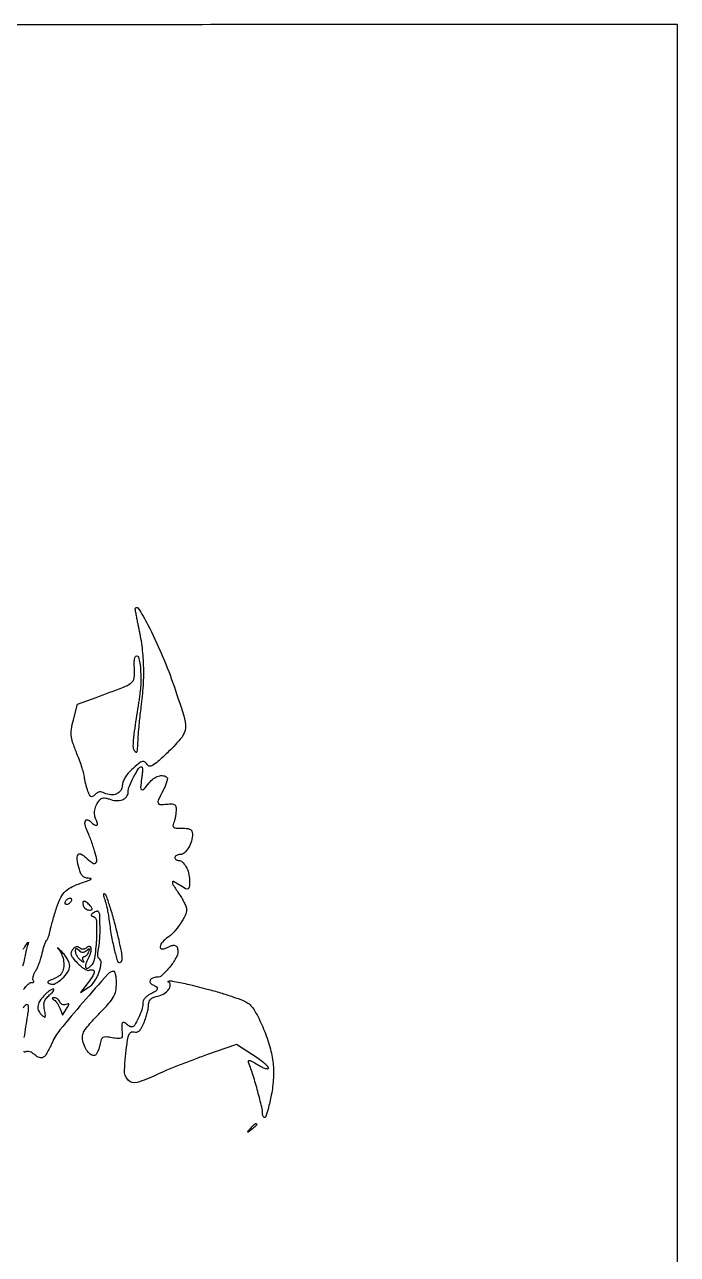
# Model space of a CAD drawing. Extents: x 0 to 848, y 0 to 1200.
# Drawn here: x 624.5 to 848, y 779.2 to 1200 of the extents above; entities that cross this region are included whole.
import ezdxf

# ---------------------------------------------------------------- set-up
doc = ezdxf.new("R2010")
doc.units = 0

msp = doc.modelspace()

# ---------------------------------------------------------------- linework, layer by layer
for points in [[(566.821126, 1139.97925, -0.000003), (566.831352, 1129.659375, -0.000009), (566.842867, 1117.750456, -0.000006), (566.855748, 1104, 0.000253)], [(847.994877, 677.756538), (848, 1200.013076), (704.81399, 1199.993189, 0.000224), (616.243787, 1199.941162, 0.002765)], [(624.20775, 869.843238, -0.031496), (625.320292, 871.163842, -0.032331), (626.31868, 872.081135, -0.229475), (626.941601, 872.225223, 0.073164), (627.358961, 872.192704, 0.206936), (627.613168, 872.323893, 0.227673), (627.677139, 872.586955, 0.086316), (627.53277, 872.946978, -0.153166), (627.395102, 873.48702, -0.048324), (627.521796, 874.320012, -0.043098), (627.853293, 875.27641, -0.03625), (628.360279, 876.221754, 0.035132), (628.964839, 877.343023, 0.016746), (629.589309, 878.85889, 0.016508), (630.138676, 880.49326, 0.022533), (630.517312, 882, -0.015227), (630.851128, 883.415546, -0.016343), (631.263738, 884.774749, -0.016084), (631.692232, 885.914608, -0.070931), (632.056214, 886.531061, 0.060633), (632.40462, 887.09442, 0.020694), (632.771916, 887.984499, 0.020224), (633.099959, 889.010199, 0.021984), (633.333759, 890.031061, -0.018281), (633.620107, 891.325335, -0.005115), (634.162118, 893.326344, -0.005152), (634.822134, 895.578688, -0.005399), (635.518596, 897.782024, -0.035884), (636.948865, 901.274539, -0.090045), (638.586514, 903.473924, -0.082025), (640.989563, 905.074124, -0.026274), (645, 906.635411, 0.006645), (646.742201, 907.236066, 0.108592), (647.261889, 907.563067, 0.605281), (647.193413, 907.7878, 0.034835), (646.278592, 907.895147, -0.085), (645.195449, 908.133674, -0.110393), (644.362595, 908.711127, -0.085926), (643.716251, 909.712388, -0.035027), (643.186537, 911.25, -0.026885), (642.531246, 914.355042, -0.17409), (642.829389, 915.901176, -0.390626), (643.796012, 916.190449, -0.075184), (645.442257, 915.054247, 0.027512), (647.752697, 913.111432, 0.327312), (648.854414, 913.098733, 0.294839), (649.282186, 914.181508, 0.024576), (648.510681, 917.25, 0.007866), (647.922461, 919.078776, 0.006014), (647.223734, 921.060616, 0.006085), (646.524355, 922.901044, 0.014258), (645.946108, 924.254226, -0.046408), (645.246733, 926.233838, -0.165519), (645.354226, 927.554549, -0.388269), (646.0847, 927.881473, -0.116905), (647.216667, 927.183333, 0.043375), (648.44282, 926.153273, 0.255281), (649.248579, 926.062549, 0.375116), (649.539915, 926.642837, 0.059806), (649.03877, 927.927558, -0.091142), (648.548941, 929.458737, -0.075754), (648.588986, 931.170728, -0.06805), (649.161621, 932.955342, -0.052689), (650.232696, 934.695798, -0.107203), (650.785533, 935.161693, -0.097686), (651.500513, 935.376546, -0.076243), (652.392405, 935.327418, -0.039046), (653.47014, 935.011353, 0.071431), (655.878478, 934.471028, 0.106416), (658.011044, 934.758411, 0.139608), (659.455942, 935.797391, 0.168625), (660.003738, 937.366631, -0.098112), (660.411657, 939.406712, -0.024368), (661.874722, 942.501008, -0.018401), (663.580692, 945.431422, -0.257153), (664.61311, 946, -0.38712), (664.833098, 945.799652, -0.02317), (664.87899, 944.825, -0.025088), (664.815095, 943.533819, -0.014739), (664.615991, 942, 0.013215), (664.212574, 938.964752, 0.294862), (664.594711, 938.208278, 0.356482), (665.353821, 938.327136, 0.016023), (667.17866, 940.5, -0.066785), (668.688077, 941.966292, -0.085127), (670.41748, 942.839747, -0.105344), (672.045479, 942.983266, -0.167391), (673.290488, 942.376178, -0.248395), (673.428971, 941.926054, -0.02551), (673.156148, 940.80868, -0.027076), (672.66169, 939.431164, -0.018247), (671.957155, 937.916017, 0.006621), (670.306818, 934.572439, 0.180768), (670.222268, 933.609585, 0.336725), (670.821062, 933.153331, 0.019864), (673.25, 933.246194, -0.02121), (675.104901, 933.312113, -0.154245), (675.942252, 933.041144, -0.207832), (676.338185, 932.383496, -0.042775), (676.402696, 931, -0.023154), (676.310013, 929.914817, -0.01687), (676.110818, 928.720312, -0.017111), (675.844295, 927.59818, -0.035552), (675.545707, 926.75, 0.08213), (675.317347, 925.839216, 0.282546), (675.581103, 925.318639, 0.124073), (676.415407, 925.056702, 0.014333), (678.393011, 925, -0.021401), (680.26961, 924.919639, -0.103025), (681.288263, 924.614641, -0.176305), (681.814368, 924.021447, -0.094406), (682, 923.047053, -0.070631), (681.656228, 920.625609, -0.0629), (680.647719, 918.290484, -0.070709), (679.269765, 916.567217, -0.191051), (677.839485, 916, 0.052396), (677.135692, 915.926045, 0.072262), (676.540349, 915.70625, 0.092195), (676.140417, 915.381641, 0.178128), (676, 915, 0.113217), (676.087499, 914.618535, 0.100251), (676.334804, 914.29375, 0.094072), (676.704545, 914.075826, 0.086463), (677.139757, 914, -0.186326), (678.510741, 913.470726, -0.07967), (679.758535, 911.911617, -0.06671), (680.648773, 909.700174, -0.059997), (680.968197, 907.25, -0.016482), (680.912453, 904.845168, -0.276224), (680.483508, 904.211601, -0.245439), (679.679949, 904.247558, -0.013491), (677.464817, 905.61501, 0.0213), (675.554214, 906.753661, 0.571437), (675.142474, 906.504916, 0.141444), (675.438585, 905.519765, 0.005806), (677.5, 902.404862, -0.017138), (678.45703, 900.884998, -0.019443), (679.265625, 899.36467, -0.019024), (679.848188, 898.031181, -0.093733), (680, 897.228487, -0.117698), (679.507091, 895.163538, -0.031381), (677.781527, 892.227744, -0.032656), (675.596423, 889.40881, -0.066614), (673.482389, 887.580418, 0.06627), (671.699547, 886.0406, 0.144903), (670.940801, 884.421616, 0.424752), (671.499344, 883.691243, 0.152671), (672.934259, 883.964816, -0.03389), (674.843594, 884.825828, -0.151464), (676.0552, 884.892832, -0.244535), (676.754402, 884.273304, -0.091778), (677, 882.946571, -0.132261), (676.368209, 880.599928, -0.037779), (674.215805, 877.463968, -0.036068), (671.678176, 874.735315, -0.189608), (669.809017, 874.000029, 0.093331), (668.385021, 873.731861, 0.1807), (667.533396, 872.970024, 0.272212), (667.576236, 872.079974, 0.15747), (668.436618, 871.385948, -0.07396), (669.64105, 870.705808, -0.307554), (669.884293, 869.952525, -0.184367), (669.255265, 869.123431, -0.032409), (667.5, 868.181954, 0.055957), (666.487982, 867.576249, 0.064592), (665.689269, 866.785912, 0.070867), (665.175886, 865.889616, 0.094951), (665, 864.971779, -0.081991), (664.654183, 862.877075, -0.030062), (663.51716, 860.089875, -0.023816), (662.144786, 857.548018, -0.262841), (661.17432, 857, -0.104761), (660.795612, 857.080228, -0.032165), (660.274956, 857.3525, -0.030614), (659.716311, 857.740746, -0.029218), (659.2, 858.2, 0.144739), (658.443615, 858.611172, 0.379873), (657.948618, 858.330617, 0.095047), (657.776351, 857.104307, 0.014135), (657.972274, 854.60497, -0.0805), (657.919259, 853.62699, -0.252968), (657.504595, 853.144898, -0.117974), (656.590932, 853.025406, -0.014015), (654.551035, 853.298005, 0.018662), (652.357165, 853.570456, 0.150965), (651.3777, 853.358172, 0.185953), (650.794029, 852.650965, 0.031232), (650.334445, 850.922226, -0.025151), (650.036449, 849.743813, -0.028703), (649.631805, 848.65349, -0.029714), (649.18662, 847.781768, -0.122011), (648.774877, 847.360866, -0.256959), (647.674224, 847.305193, -0.098666), (646.412684, 848.262615, -0.07025), (645.250433, 850.018768, -0.05104), (644.462638, 852.229117, -0.097888), (644.384409, 853.957577, -0.097592), (644.969353, 855.587851, -0.048543), (646.502206, 857.663604, -0.00801), (649.896833, 861.314047, 0.009097), (653.387969, 865.084678, 0.050813), (655.002174, 867.31169, 0.082808), (655.751928, 869.301044, 0.048834), (656, 871.834931, 0.021106), (655.932584, 873.431305, 0.033979), (655.726051, 874.776511, 0.037388), (655.429645, 875.751903, 0.309621), (655.067406, 876, 0.21442), (653.032755, 875.085411, 0.003419), (644.507846, 865.347404, 0.007218), (636.641649, 855.966487, 0.066822), (633.87947, 851.460427, -0.018755), (632.214439, 848.048264, -0.122235), (630.944539, 846.642726, -0.245331), (629.629383, 846.495301, -0.091765), (628, 847.5, 0.050121), (627.189691, 848.097543, 0.059313), (626.319851, 848.482612, 0.069079), (625.518975, 848.612129, 0.144995), (624.916073, 848.44813, -0.486213), (624.296137, 848.675507, -0.092658)], [(624.034127, 883.567292, 0.011353), (624.797889, 884.621019, -0.001459), (625.688012, 885.901659, -0.293589), (625.825004, 885.957865, -0.44986), (625.885027, 885.85853, -0.001885), (625.45627, 884.5, 0.014051), (625.193012, 883.589227, 0.008554), (624.930875, 882.5, 0.00857), (624.707801, 881.410313, 0.014981), (624.565725, 880.5, -0.072338), (623.831286, 877.838938, -0.017691)], [(624.449714, 853.350823, -0.002475), (625.607229, 860.903083, 0.0103), (625.905082, 863.072626, 0.064177), (625.891265, 864.192107, 0.25747), (625.592985, 864.588975, 0.248924), (625.090519, 864.555944, 0.118125), (624.005763, 863.463923, 0.044842)]]:
    msp.add_lwpolyline(points, format="xyb")
for points in [[(675.204302, 975, -0.00617), (679.053064, 963.49843, -0.092204), (679.585945, 959.314713, -0.159477), (678.320404, 956.085349, -0.028167), (673.843878, 951.242409, -0.007667), (670.614427, 948.215455, -0.039326), (668.674385, 946.712582, -0.097639), (667.450204, 946.215342, -0.32357), (666.70597, 946.56092, 0.090745), (665.831254, 947.618163, 0.246415), (664.910163, 947.819691, 0.106171), (663.646186, 947.162686, 0.012311), (661.222861, 945.056371, 0.032564), (659.908291, 943.688537, 0.040271), (658.88188, 942.250622, 0.045404), (658.216167, 940.867886, 0.089727), (658, 939.673002, -0.149577), (657.464643, 937.923468, -0.143534), (656.034629, 936.738962, -0.124934), (654.017867, 936.417489, -0.100559), (651.907773, 937.049359, 0.062205), (651.014766, 937.392795, 0.101651), (650.207238, 937.425349, 0.099177), (649.438459, 937.135958, 0.056978), (648.660448, 936.517591, -0.05133), (647.803861, 935.820886, -0.296083), (647.247519, 935.81836, -0.153233), (646.765091, 936.396355, -0.013999), (646.091002, 938.168797, -0.012643), (645.673373, 939.471905, -0.012504), (645.320482, 940.799239, -0.012454), (645.069906, 941.975216, -0.046291), (645, 942.728668, 0.071595), (644.873835, 943.605248, 0.007413), (644.25463, 945.601894, 0.009098), (643.43427, 947.968042, 0.007157), (642.462569, 950.501468, -0.011387), (640.995789, 954.42461, -0.058256), (640.492073, 956.69172, -0.06845), (640.566289, 958.846172, -0.019256), (641.267924, 962.144066), (642.61071, 967.444085), (649.055355, 969.796663, 0.003325), (658.391932, 973.27545, 0.069187), (661.003465, 974.707114, 0.196791), (662.036871, 976.421135, 0.058394), (662.153258, 979.540922, -0.018277), (662.072753, 981.419982, -0.043037), (662.184467, 982.817762, -0.065362), (662.458836, 983.716445, -0.294047), (662.899306, 984, -0.331108), (663.556566, 983.511159, -0.036183), (663.992495, 981.556932, -0.028411), (664.25948, 978.609498, -0.010943), (664.307332, 974.5, -0.019887), (664.254215, 973.438792, -0.005394), (664.08538, 971.765625, -0.00545), (663.852414, 969.869532, -0.005635), (663.580519, 968, 0.00192), (662.234761, 959.205901, 0.014644), (661.739046, 955.050252, 0.0279), (661.657967, 952.642028, 0.185407), (662.105295, 951.55, 0.0878), (662.731432, 951.083605, 0.465469), (663.073842, 951.230892, 0.058862), (663.241667, 952.176228, 0.001947), (663.44918, 956, -0.008138), (663.592473, 958.148446, -0.003748), (663.845491, 960.940625, -0.003711), (664.155484, 963.873975, -0.005134), (664.480066, 966.5, 0.018414), (665.196634, 973.908376, 0.023104), (665.289083, 980.806751, 0.024114), (664.751518, 987.427346, 0.023746), (663.577762, 994, -0.006164), (663.318645, 995.204623, -0.002764), (663.006399, 996.79375, -0.002736), (662.694818, 998.47718, -0.003718), (662.433246, 1000, -0.805191), (663.363593, 1000.369083, -0.030106), (666.76199, 994.601756, -0.016039), (671.408863, 984.736529, -0.018221)], [(638.5, 900, 0.076764), (638.338175, 899.617617, 0.154201), (638.357263, 899.29375, 0.186277), (638.550471, 899.079239, 0.117858), (638.881966, 899, 0.085235), (639.310186, 899.073533, 0.053414), (639.769763, 899.29375, 0.051777), (640.189439, 899.617474, 0.064269), (640.5, 900, 0.076764), (640.661825, 900.382383, 0.154201), (640.642737, 900.70625, 0.186277), (640.449529, 900.920761, 0.117858), (640.118034, 901, 0.085235), (639.689814, 900.926467, 0.053414), (639.230237, 900.70625, 0.051777), (638.810561, 900.382526, 0.064269)], [(651.959226, 900.607243, -0.02672), (652.360918, 899.352778, -0.010641), (652.782025, 897.595372, -0.010495), (653.156937, 895.676136, -0.012993), (653.421736, 893.87461, 0.012887), (654.217595, 888.452063, 0.017271), (655.234183, 883.588106, 0.010381), (656.307996, 879.573186, 0.333804), (657.070898, 879, 0.31081), (657.730952, 879.454177, 0.098216), (657.943866, 880.697394, 0.042385), (657.693362, 882.946805, 0.009399), (656.868262, 886.735649, 0.006613), (655.343795, 892.79571, 0.011636), (653.901941, 897.754921, 0.007779), (652.598044, 901.666336, 0.171629), (651.856143, 902.588908, 0.393397), (651.630222, 902.544045, 0.17092), (651.535759, 902.223517, 0.056704), (651.650361, 901.53637, 0.021197)], [(648.107887, 896.066678, 0.033868), (647.548243, 895.666057, 0.184245), (647.367084, 895.34774, 0.285839), (647.481058, 895.081024, 0.072221), (647.921728, 894.859424, -0.31421), (649.167383, 893.186945, -0.020612), (649.104183, 886.828425, -0.024467), (648.465209, 880.465195, -0.160454), (647.040076, 877.640076, -0.112451), (646.050858, 877.017904, -0.452733), (645.504472, 877.325522, -0.138301), (645.589807, 878.595633, -0.034172), (646.430936, 880.529518, 0.046477), (647.257724, 882.565807, 0.123421), (647.331281, 884.122957, 0.385393), (646.708669, 884.583331, 0.173302), (645.710926, 884.110926, -0.074101), (645.172365, 883.71206, -0.11459), (644.615484, 883.563112, -0.112472), (644.042426, 883.673819, -0.069584), (643.456472, 884.036125, 0.092327), (642.847743, 884.375499, 0.13757), (642.242447, 884.406417, 0.113457), (641.625515, 884.109671, 0.050992), (640.980227, 883.476175, 0.092627), (640.456658, 882.535742, 0.166033), (640.461723, 881.661433, 0.091071), (641.057054, 880.613168, 0.016463), (642.559295, 878.93811, 0.026515), (643.743164, 877.826798, 0.035623), (644.93184, 876.960915, 0.038542), (645.972321, 876.417509, 0.195085), (646.61398, 876.405365, -0.131354), (647.857647, 876.536676, -0.386674), (648.35154, 875.921968, -0.122806), (647.891366, 874.462688, -0.025441), (646.358331, 872.225375), (643.72623, 868.774513), (646.324121, 870.476717, 0.100542), (648.484839, 872.616158, 0.061297), (650.109036, 875.833556, 0.0675), (650.766408, 878.913875, 0.280175), (649.94011, 880.537014, -0.22241), (649.697953, 880.907007, -0.03366), (649.630318, 881.812727, -0.032356), (649.696577, 882.964824, -0.022791), (649.913259, 884.244674, 0.041431), (650.291188, 887.124866, 0.014571), (650.368439, 891.296409, 0.008183), (650.255631, 895.475185, 0.187669), (649.782524, 896.55081, 0.224751), (649.564396, 896.628766, 0.04566), (649.150166, 896.549029, 0.039986), (648.643717, 896.357617, 0.02808)], [(644.638374, 898.5, 0.080255), (644.971713, 897.926585, 0.06554), (645.490059, 897.440625, 0.066583), (646.107074, 897.112071, 0.089319), (646.729434, 897, 0.040905), (647.472734, 897.060911, 0.317246), (647.707386, 897.292085, 0.200989), (647.618521, 897.692802, 0.019452), (647, 898.5, 0.030499), (646.461215, 899.074068, 0.033474), (645.872234, 899.559375, 0.035603), (645.318264, 899.89985, 0.120558), (644.90894, 900, 0.21403), (644.635061, 899.877135, 0.138104), (644.480416, 899.559375, 0.088276), (644.479271, 899.074722, 0.048206)], [(636.25, 883.483721, -0.080849), (637.341417, 881.622869, -0.063273), (637.904961, 879.346856, -0.065477), (637.872439, 877.092424, -0.105651), (637.206457, 875.299814, -0.076483), (636.749412, 874.777552, -0.02866), (635.967864, 874.193316, -0.027587), (635.029238, 873.644041, -0.030006), (634.061301, 873.21838, 0.013945), (632.844146, 872.729123, 0.168271), (632.478038, 872.392469, 0.395459), (632.561262, 872.078744, 0.048015), (633.260215, 871.730388, 0.220023), (635.052724, 871.850191, 0.061155), (637.400194, 873.533305, 0.059965), (639.364291, 875.833173, 0.14782), (640, 877.936475, 0.095605), (639.81196, 878.910908, 0.03374), (639.192188, 880.198153, 0.032024), (638.302396, 881.555686, 0.032433), (637.25, 882.782396, 0.003688), (636.248977, 883.791695, 0.042657), (635.821875, 884.149164, 0.849108), (635.771168, 884.097336, 0.014576)], [(645.699099, 883.165237, -0.014109), (646.399939, 883.714244, -0.327883), (646.638866, 883.714869, -0.323233), (646.713316, 883.485981, -0.013905), (646.415903, 882.641444, -0.047078), (646.104408, 882.013511, -0.053137), (645.691392, 881.482174, -0.060509), (645.244392, 881.118483, -0.141463), (644.833994, 881, 0.16972), (644.53594, 880.895828, 0.186842), (644.382223, 880.632812, 0.119541), (644.413972, 880.229079, 0.0562), (644.632941, 879.75, -0.037782), (644.87738, 879.263336, -0.575929), (644.784926, 879.143005, -0.129017), (644.456672, 879.276408, -0.00972), (643.691958, 879.872445, -0.049791), (643.044577, 880.514165, -0.042413), (642.497013, 881.305141, -0.04442), (642.121944, 882.11875, -0.086005), (642, 882.822445, -0.032642), (642.048792, 883.56903, -0.285239), (642.25, 883.814694, -0.256137), (642.579949, 883.757153, -0.027819), (643.176206, 883.223794, 0.059971), (643.806264, 882.729125, 0.131397), (644.39037, 882.558311, 0.126337), (644.997143, 882.699191, 0.053362)], [(687, 869.979132, -0.008748), (691.586302, 868.693335, -0.010467), (695.85625, 867.317226, -0.009311), (699.394476, 866.020366, -0.065547), (701, 865.141489, -0.108216), (703.390363, 862.434959, -0.026038), (706.040748, 857.02837, -0.027347), (708.290124, 850.847829, -0.03986), (709.524561, 845.186469, -0.026589), (709.739034, 842.571771, -0.019054), (709.71138, 839.638341, -0.01851), (709.454323, 836.605152, -0.020183), (708.977548, 833.686469, -0.010025), (707.890568, 828.878315, -0.045255), (706.95102, 826.160421, -0.566743), (706.394156, 826.095361, -0.162506), (706.030409, 827.144665, 0.056413), (705.722554, 829.610532, 0.006941), (704.37339, 834.876901, 0.008929), (702.770727, 840.397684, 0.016506), (701.242255, 844.811076, -0.165831), (701.221037, 845.373082, -0.394577), (701.551466, 845.565895, -0.073604), (702.467839, 845.210077, -0.009066), (704.318722, 844.112036, 0.020349), (705.73175, 843.316291, 0.040449), (706.918624, 842.826565, 0.064507), (707.732456, 842.677087, 0.429768), (708, 842.930862, 0.205416), (707.745486, 843.524228, 0.015293), (706.403531, 844.724734, 0.019219), (704.647342, 846.089981, 0.013319), (702.565213, 847.501433), (697.130426, 850.978025), (686.815213, 847.413346, 0.006736), (682.355453, 845.80459, 0.005028), (677.480487, 843.915305, 0.005083), (672.921718, 842.041679, 0.011522), (669.522615, 840.510843, -0.037519), (663.022574, 837.98076, -0.287927), (660.003877, 838.798342, -0.202941), (658.757318, 842.26519, -0.020239), (659.618833, 851.235734, -0.014145), (660.018245, 853.641779, -0.088107), (660.466668, 854.802906, -0.198301), (661.113134, 855.279185, -0.125456), (662.062803, 855.273326, 0.125604), (663.011007, 855.267751, 0.13102), (663.828799, 855.719382, 0.079303), (664.600751, 856.740354, 0.023339), (665.44397, 858.520145, 0.019116), (666.039654, 860.114548, 0.016622), (666.542916, 861.825454, 0.016937), (666.894398, 863.404887, 0.046308), (667, 864.542669, -0.071921), (667.164445, 865.679993, -0.127293), (667.649084, 866.487738, -0.103368), (668.546811, 867.064617, -0.037254), (670.008317, 867.501827, 0.080627), (672.221026, 868.378206, 0.094168), (673.909033, 869.876108, 0.164711), (674.412351, 871.342069, 0.306904), (673.74201, 872.340382, -0.747983), (673.778369, 872.711971, -0.091528), (675.167778, 872.720717, -0.014217), (680.186871, 871.678799, -0.005682)], [(631.174314, 867.685549, 0.051228), (629.690742, 865.741371, 0.112683), (629.097019, 863.979532, 0.14205), (629.386609, 862.402376, 0.103939), (630.499387, 861.000509, 0.036573), (631.302958, 860.427304, 0.44606), (631.624668, 860.524234, 0.152015), (631.70231, 861.086233, 0.00824), (631.376369, 862.868157, -0.038153), (631.173037, 864.538618, -0.094327), (631.348453, 865.754849, -0.096034), (631.955645, 866.808432, -0.040516), (633.126981, 867.956824, 0.021744), (633.965445, 868.71935, 0.054085), (634.486943, 869.362597, 0.14148), (634.610286, 869.772796, 0.40839), (634.424314, 869.966731, 0.133113), (633.872089, 869.835243, 0.028402), (633.025906, 869.310357, 0.027811), (632.085665, 868.569101, 0.023352)], [(634.700186, 866.206457, -0.072727), (635.218309, 865.759825, -0.029462), (635.787868, 865.018729, -0.028385), (636.316442, 864.136127, -0.032143), (636.717564, 863.234459), (637.534756, 861.02538), (638.866397, 863.157676, 0.008033), (639.608379, 864.389387, 0.162568), (639.695527, 864.811063, 0.451342), (639.480458, 864.959574, 0.030712), (638.681778, 864.708128, -0.092804), (638.058575, 864.593868, -0.097396), (637.44758, 864.716407, -0.100042), (636.940977, 865.056729, -0.103729), (636.614144, 865.563142, 0.071884), (636.307586, 866.111286, 0.0645), (635.848329, 866.573425, 0.067776), (635.312445, 866.883362, 0.100578), (634.781385, 866.984687, 0.023804), (634.175355, 866.948557, 0.353649), (634.035341, 866.808096, 0.266002), (634.128001, 866.598357, 0.017152)], [(704, 823.622445, -0.184603), (703.91885, 823.410139, -0.013803), (703.485937, 822.952641, -0.017649), (702.920402, 822.425681, -0.012436), (702.25, 821.872445, -0.001576), (701.120493, 820.99236, -0.377591), (701, 821, -0.377591), (700.99236, 821.120493, -0.001576), (701.872445, 822.25, -0.017685), (702.76332, 823.306759, -0.065617), (703.426111, 823.869516, -0.241985), (703.806605, 823.90695, -0.307699)]]:
    msp.add_lwpolyline(points, format="xyb", close=True)

doc.saveas('drawing.dxf')
